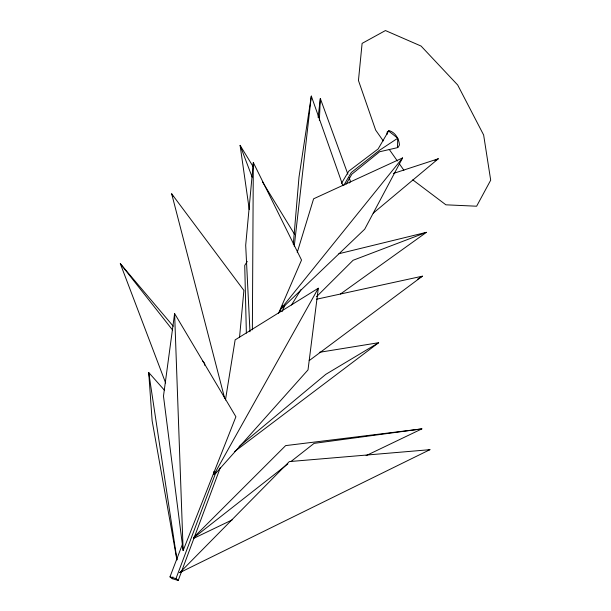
<?xml version="1.0" encoding="UTF-8"?>
<svg xmlns="http://www.w3.org/2000/svg" width="611" height="611" viewBox="0 0 611 611"><rect width="100%" height="100%" fill="white"/><g stroke="black" fill="none" stroke-linecap="round" stroke-linejoin="round"><path stroke-width="0.92" d="M252.366 329.856L253.328 162.564L301.529 260.042L278.517 313.351M388.733 131.105L397.738 138.231L397.501 147.648L379.591 151.765L351.844 174.211L346.139 184.11M319.362 120.375L320.332 98.539L347.896 174.234M293.295 244.362L299 177.129L311.32 96.08L342.901 185.66M253.328 162.564L245.691 245.263L249.983 331.758M239.512 337.616L243.896 290.408L171.676 193.802L224.741 398.647M386.962 134.58L387.221 131.93L389.444 130.708C395.409 132.587 399.067 138.941 399.457 144.944L398.12 147.427L397.509 147.396M294.242 246.309L311.32 96.08M318.102 117.457L320.332 98.539M225.444 400.037L235.136 339.884L318.308 288.232L308.013 369.892L215.706 473.326M174.609 313.558L163.481 396.088L183.14 550.534L235.907 416.755L174.609 313.558L183.14 550.534M213.476 474.281L213.934 471.463M297.221 252.458L313.603 198.804L402.588 157.928L364.706 229.186L282.206 308.036M182.536 544.011L169.98 576.868L172.233 578.67L178.213 580.45L220.365 467.476M178.213 580.45L175.96 578.655L216.05 471.967M172.233 578.67L172.905 576.891M282.038 311.625L284.802 305.553M279.326 312.588L282.526 305.653M214.102 474.495L318.308 288.232M343.665 185.545L351.287 172.516L379.63 150.199L397.738 138.231M388.741 130.762L378.125 148.954L348.812 171.126L341.465 183.338M291.5 304.973L300.979 289.667M349.484 182.972L350.493 181.36L349.194 177.801M247.272 261.439L244.728 265.426L246.363 333.125M281.251 308.44L402.588 157.928M179.878 572.576L289.316 461.588L429.923 449.681L179.878 572.576L182.193 570.911M193.886 537.222L285.643 445.61L421.873 428.884L366.088 455.646M316.597 296.633L353.089 260.278L426.432 232.333L340.457 294.013M373.252 213.155L438.293 158.776L393.362 173.463M239.1 446.565L325.854 374.306L378.652 342.71L319.324 352.333M193.366 538.07L287.85 463.955M290.851 461.603L314.092 443.365L421.873 428.884M234.609 451.544L378.652 342.71M309.204 360.612L422.415 276.172L316.529 299.23M417.565 279.196L422.415 276.172M434.879 160.433L438.293 158.776M193.58 538.421L232.203 519.885M428.074 450.154L429.923 449.681M338.868 253.733L426.432 232.333M169.98 576.868L175.96 578.655M412.769 179.848L445.893 204.815L476.626 206.213L490.694 180.176L483.637 134.993L457.685 84.998L421.078 46.062L385.449 30.55L362.102 43.389L358.451 80.499L375.658 130.105L383.257 140.912M176.885 559.821L152.131 420.765L148.717 372.496L164.474 390.246M165.65 382.99L120.306 263.654L173.249 326.228M202.799 361.162L204.647 363.339L204.67 365.248M120.306 263.654L172.592 330.062M389.238 149.412L397.387 160.999M399.556 164.084L403.902 170.263M249.273 209.596L240.1 145.357L253.466 167.17M262.371 181.711L294.525 234.234M171.676 193.802L172.89 196.391M240.1 145.357L252.167 177.144M148.717 372.496L177.007 559.813"/></g></svg>
